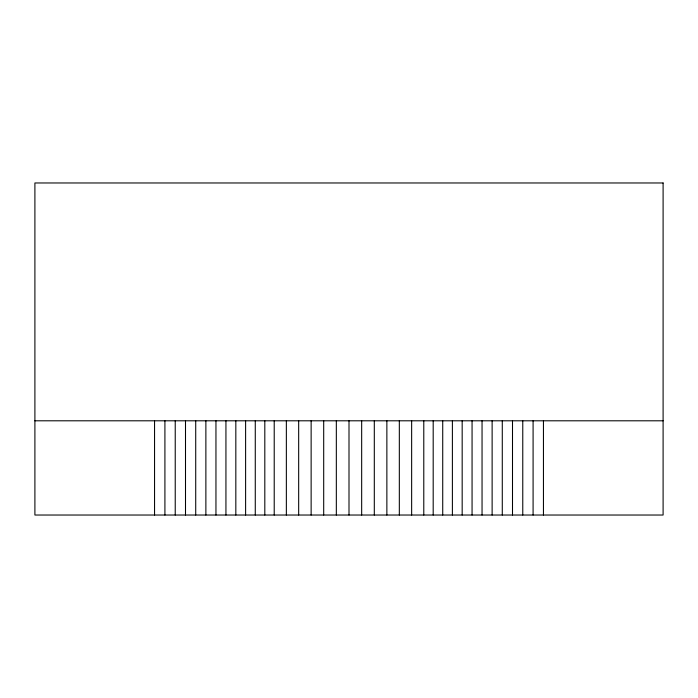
<?xml version="1.0" encoding="UTF-8"?>
<svg xmlns="http://www.w3.org/2000/svg" width="698" height="698" viewBox="0 0 698 698"><rect width="100%" height="100%" fill="white"/><g stroke="black" fill="none" stroke-linecap="round" stroke-linejoin="round"><path stroke-width="1.05" d="M34.9 420.798L663.1 420.798M543.445 420.798L543.445 515.028M533.089 420.798L533.089 515.028M522.767 420.798L522.767 515.028M512.498 420.798L512.498 515.028M502.281 420.798L502.281 515.028M492.125 420.798L492.125 515.028M482.048 420.798L482.048 515.028M472.066 420.798L472.066 515.028M462.172 420.798L462.172 515.028M452.391 420.798L452.391 515.028M442.724 420.798L442.724 515.028M433.188 420.798L433.188 515.028M423.782 420.798L423.782 515.028M411.646 420.798L411.646 515.028M399.326 420.798L399.326 515.028M386.867 420.798L386.867 515.028M374.303 420.798L374.303 515.028M361.669 420.798L361.669 515.028M349 420.798L349 515.028M336.331 420.798L336.331 515.028M323.698 420.798L323.698 515.028M311.134 420.798L311.134 515.028M298.674 420.798L298.674 515.028M286.355 420.798L286.355 515.028M274.218 420.798L274.218 515.028M264.812 420.798L264.812 515.028M255.276 420.798L255.276 515.028M245.609 420.798L245.609 515.028M235.828 420.798L235.828 515.028M225.934 420.798L225.934 515.028M215.952 420.798L215.952 515.028M205.875 420.798L205.875 515.028M195.719 420.798L195.719 515.028M185.502 420.798L185.502 515.028M175.233 420.798L175.233 515.028M164.911 420.798L164.911 515.028M154.555 420.798L154.555 515.028M663.1 182.972L34.9 182.972L34.9 515.028L663.1 515.028L663.1 182.972"/></g></svg>
